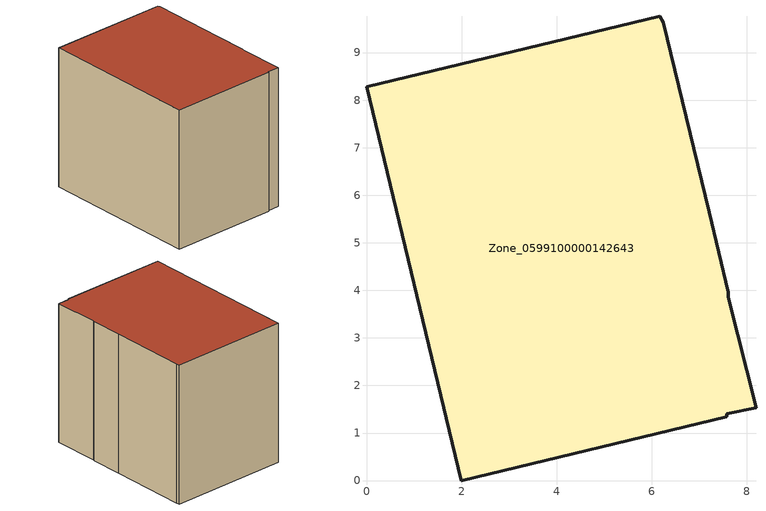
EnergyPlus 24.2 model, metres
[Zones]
Zone_0599100000142643
 floor ground (C_G): 0,8.28 6.17,9.76 6.24,9.63 7.2,5.64 7.61,3.96 7.61,3.86 8.19,1.53 7.57,1.4 7.57,1.34 1.99,0 z0
 wall outside (C_F): 6.17,9.76 0,8.28 1.99,0 7.57,1.34 7.57,1.4 8.19,1.53 7.61,3.86 7.61,3.96 7.2,5.64 6.24,9.63 6.17,9.76 z0:7.47
 roof outside (C_R): 7.61,3.96 7.2,5.64 6.24,9.63 6.17,9.76 0,8.28 1.99,0 7.57,1.34 7.57,1.4 8.19,1.53 7.61,3.86 z7.47
[BUILDING]
Pand.0599100000142643: North Axis=0; Terrain=City; Loads Convergence Tolerance Value=0.04; Temperature Convergence Tolerance Value=0.4; Solar Distribution=FullExterior; Maximum Number of Warmup Days=25; Minimum Number of Warmup Days=1
[Site:Location]
Rotterdam.The.Hague.AP_ZH_NLD Design_Conditions: Latitude=51.96; Longitude=4.45; Time Zone=1; Elevation=-4.5
[SITE:GROUNDTEMPERATURE:BUILDINGSURFACE]
18, 18, 18, 18, 18, 18, 18, 18, 18, 18, 18, 18
[MATERIAL] Thermal Absorptance=0.9; Solar Absorptance=0.7; Visible Absorptance=0.7
Name | Roughness | Thickness | Conductivity | Density | Specific Heat
G.TC.1965-1974 | MediumSmooth | 0.15 | 0.882353 | 540 | 1210
F.TC.1965-1974 | Rough | 0.3 | 0.697674 | 1920 | 840
R.TC.1965-1974 | MediumRough | 0.2 | 0.232558 | 1500 | 1000
[CONSTRUCTION]
C_G: G.TC.1965-1974
C_F: F.TC.1965-1974
C_R: R.TC.1965-1974
[ZONE]
Zone_0599100000142643: Type=1; Multiplier=1; Ceiling Height=Autocalculate; Volume=Autocalculate; Floor Area=autocalculate; Part of Total Floor Area=Yes
[ZONEINFILTRATION:DESIGNFLOWRATE]
Infil_Zone_0599100000142643: Zone or ZoneList or Space or SpaceList=Zone_0599100000142643; Schedule=AlwaysOn; Design Flow Rate Calculation Method=Flow/Area; Flow Rate per Floor Area=0.003; Constant Term Coefficient=1; Temperature Term Coefficient=0; Velocity Term Coefficient=0; Velocity Squared Term Coefficient=0
[HVACTEMPLATE:ZONE:IDEALLOADSAIRSYSTEM]
Zone_0599100000142643: Maximum Heating Supply Air Temperature=50; Minimum Cooling Supply Air Temperature=13; Maximum Heating Supply Air Humidity Ratio=0.0156; Minimum Cooling Supply Air Humidity Ratio=0.0077; Heating Limit=NoLimit; Cooling Limit=NoLimit; Dehumidification Control Type=ConstantSensibleHeatRatio; Cooling Sensible Heat Ratio=0.7; Dehumidification Setpoint=60; Humidification Control Type=None; Humidification Setpoint=30; Outdoor Air Method=None; Outdoor Air Flow Rate per Person=0.00944; Outdoor Air Flow Rate per Zone Floor Area=0; Outdoor Air Flow Rate per Zone=0; Demand Controlled Ventilation Type=None; Outdoor Air Economizer Type=NoEconomizer; Heat Recovery Type=None; Sensible Heat Recovery Effectiveness=0.7; Latent Heat Recovery Effectiveness=0.65
[ZONECONTROL:THERMOSTAT]
ThermostatControl_Zone_0599100000142643: Zone or ZoneList=Zone_0599100000142643; Control Type Schedule=DualSetpointControlType; Control 1=Thermostat_Zone_0599100000142643; Temperature Difference Between Cutout And Setpoint=0
[THERMOSTATSETPOINT:DUALSETPOINT]
Thermostat_Zone_0599100000142643: Heating Setpoint Temperature Schedule=HeatingSetpoint_Zone_0599100000142643; Cooling Setpoint Temperature Schedule=CoolingSetpoint_Zone_0599100000142643
[SCHEDULE:COMPACT]
HeatingSetpoint_Zone_0599100000142643: Through: 12/31, For: AllDays, Until: 24:00, 21
CoolingSetpoint_Zone_0599100000142643: Through: 12/31, For: AllDays, Until: 24:00, 24
DualSetpointControlType: Through: 12/31, For: AllDays, Until: 24:00, 4
AlwaysOn: Through: 12/31, For: AllDays, Until: 24:00, 1
